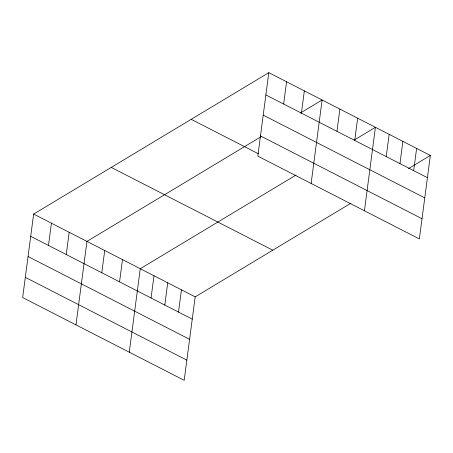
<?xml version="1.0" encoding="UTF-8"?>
<svg xmlns="http://www.w3.org/2000/svg" width="453" height="453" viewBox="0 0 453 453"><rect width="100%" height="100%" fill="white"/><g stroke="black" fill="none" stroke-linecap="round" stroke-linejoin="round"><path stroke-width="0.68" d="M268.805 72.667L257.814 156.138L419.359 238.924L430.35 155.447L268.805 72.667L33.641 214.076L22.65 297.553L184.195 380.333L195.186 296.862L350.928 203.21M48.482 245.435L51.41 223.187M66.251 254.541L69.179 232.293M75.962 324.869L86.948 241.398L260.973 136.749M101.789 272.751L104.717 250.503M119.558 281.857L122.491 259.609M129.269 352.185L140.26 268.714L296.002 175.062M151.059 298L153.992 275.752M164.79 305.039L167.723 282.791M178.522 312.072L181.455 289.824M283.646 104.02L286.573 81.772M301.415 113.125L304.342 90.877M311.126 183.454L322.117 99.983L300.362 113.063M336.958 131.336L339.886 109.088M354.727 140.447L357.655 118.199M364.433 210.775L375.424 127.304L354.257 140.028M386.228 156.585L389.155 134.337M399.959 163.624L402.887 141.376M413.691 170.662L416.618 148.414M408.595 168.533L430.35 155.447M265.877 94.915L427.422 177.695M263.216 115.119L424.761 197.899M260.475 135.934L422.02 218.72M191.2 119.332L258.606 153.873M111.245 167.412L272.791 250.198M33.641 214.076L195.186 296.862M30.708 236.324L192.253 319.11M28.052 256.528L189.597 339.314M25.311 277.349L186.857 360.129"/></g></svg>
